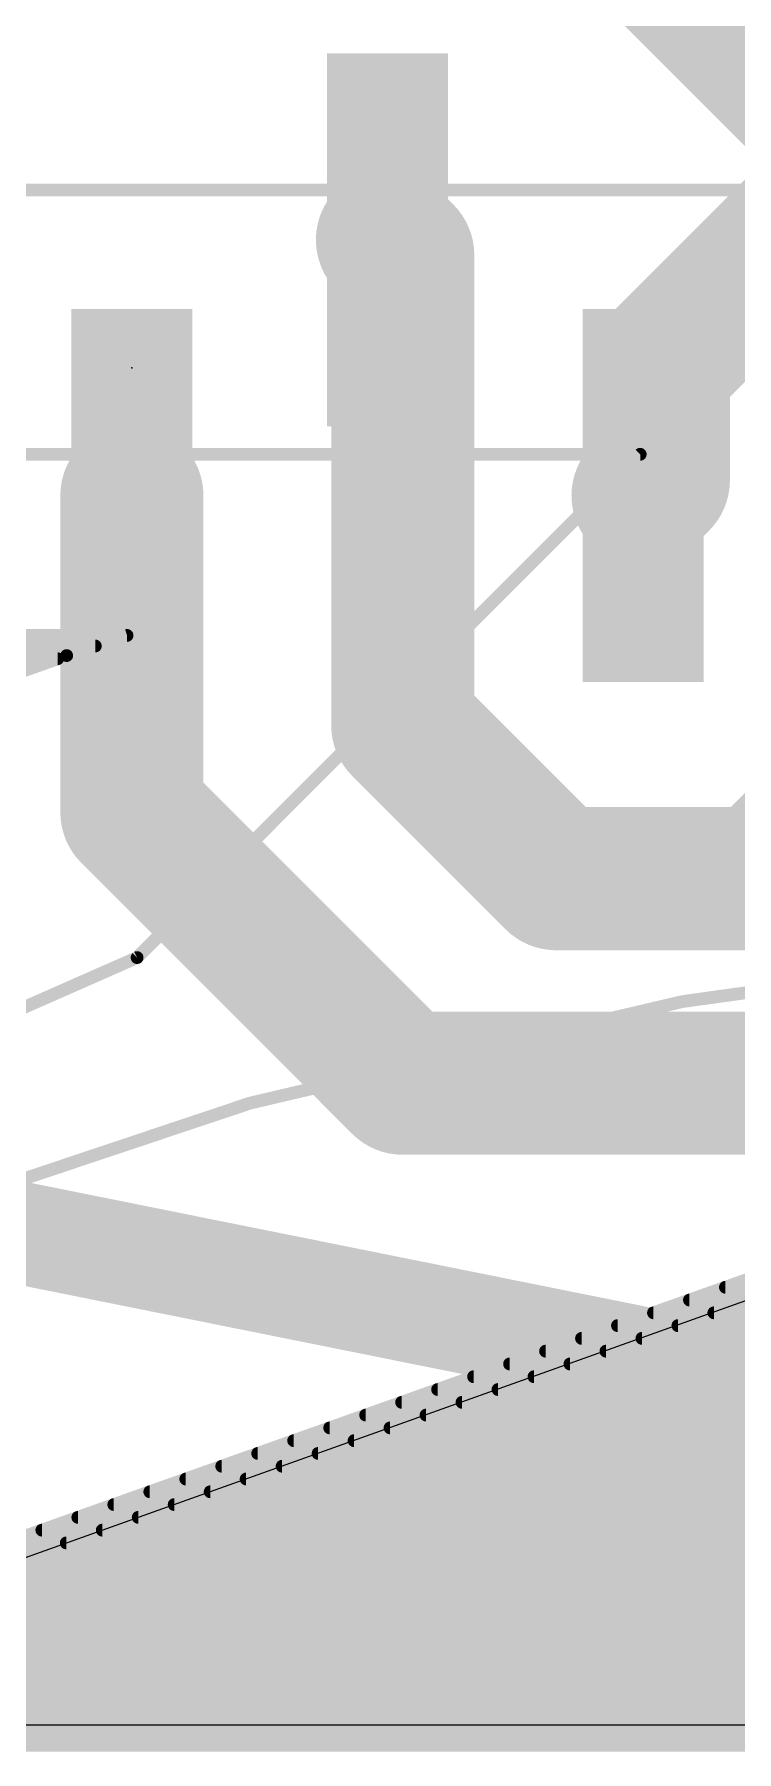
# Model space of a CAD drawing. Extents: x 0 to 82, y 0 to 110.
# Drawn here: x 24.28 to 31.26, y 41.11 to 58.17 of the extents above; entities that cross this region are included whole.
import ezdxf

# ---------------------------------------------------------------- set-up
doc = ezdxf.new("R2010")
doc.units = 0
for name, color, linetype in [('1', 22, 'CONTINUOUS'), ('16', 175, 'CONTINUOUS'), ('18', 82, 'CONTINUOUS'), ('21', 253, 'CONTINUOUS'), ('24', 7, 'CONTINUOUS'), ('29', 253, 'CONTINUOUS'), ('30', 253, 'CONTINUOUS'), ('31', 253, 'CONTINUOUS'), ('32', 253, 'CONTINUOUS')]:
    doc.layers.add(name, color=color, linetype=linetype)

# ---------------------------------------------------------------- blocks, each defined once
blk = doc.blocks.new('RECT')
blk.add_solid([(-0.5, -0.5), (0.5, -0.5), (-0.5, 0.5), (0.5, 0.5)])
blk = doc.blocks.new('ROUNDV')
at = {"const_width": 0.5}
blk.add_lwpolyline([(0, -0.25, 1), (0, 0.25, 1), (0, -0.25)], format="xyb", dxfattribs=at)

msp = doc.modelspace()

# ---------------------------------------------------------------- linework, layer by layer
at = {"layer": '1'}
for p, q in [((20.8983, 41.8685), (37.75, 47.875)), ((37.75, 41.375), (20.9828, 41.375))]:
    msp.add_line(p, q, dxfattribs=at)
at = {"layer": '1', "const_width": 1.4224}
msp.add_lwpolyline([(32.512, 50.8), (31.496, 49.784)], dxfattribs=at)
at = {"layer": '1'}
for points, const_width in [([(31.2446, 50.0354, 1), (31.7474, 49.5326)], 0.7112), ([(24.892, 42.164, 0.0825), (36.9, 44.475)], 1.016), ([(24.8855, 42.4179, 1), (24.8985, 41.9101)], 0.508)]:
    msp.add_lwpolyline(points, format="xyb", dxfattribs=dict(at, const_width=const_width))
at = {"layer": '16'}
for points, const_width in [([(29.972, 59.436), (32.512, 56.896)], 1.4224), ([(32.512, 56.896), (30.48, 54.864)], 1.4224), ([(27.94, 55.978), (27.788, 56.13)], 1.4224), ([(27.94, 54.864), (27.94, 55.978)], 1.4224), ([(27.94, 51.308), (27.94, 54.864)], 1.4224), ([(30.48, 54.864), (30.48, 53.742)], 1.4224), ([(30.48, 53.742), (30.328, 53.59)], 1.4224), ([(25.248, 53.59), (25.248, 50.444)], 1.4224), ([(29.464, 49.784), (27.94, 51.308)], 1.4224), ([(25.248, 50.444), (27.94, 47.752)], 1.4224), ([(31.496, 49.784), (29.464, 49.784)], 1.4224), ([(41, 42.875), (11.684, 48.768)], 1.016), ([(27.94, 47.752), (33.122, 47.752)], 1.4224), ([(14.551, 41.9), (24.892, 42.164)], 1.016)]:
    msp.add_lwpolyline(points, dxfattribs=dict(at, const_width=const_width))
for points, const_width in [([(28.0394, 56.3814, 1), (27.5366, 55.8786)], 0.7112), ([(28.2956, 55.978, 1), (27.5844, 55.978)], 0.7112), ([(27.6886, 55.7266, 1), (28.1914, 56.2294)], 0.7112), ([(28.2956, 54.864, 1), (27.5844, 54.864)], 0.7112), ([(30.8356, 54.864, 1), (30.1244, 54.864)], 0.7112), ([(30.2286, 55.1154, 1), (30.7314, 54.6126)], 0.7112), ([(27.5844, 54.864, 1), (28.2956, 54.864)], 0.7112), ([(30.7314, 53.4906, 1), (30.2286, 53.9934)], 0.7112), ([(25.6036, 53.59, 1), (24.8924, 53.59)], 0.7112), ([(30.0766, 53.8414, 1), (30.5794, 53.3386)], 0.7112), ([(30.1244, 53.742, 1), (30.8356, 53.742)], 0.7112), ([(28.1914, 51.5594, 1), (27.6886, 51.0566)], 0.7112), ([(27.5844, 51.308, 1), (28.2956, 51.308)], 0.7112), ([(25.4994, 50.6954, 1), (24.9966, 50.1926)], 0.7112), ([(24.8924, 50.444, 1), (25.6036, 50.444)], 0.7112), ([(29.464, 50.1396, 1), (29.464, 49.4284)], 0.7112), ([(29.2126, 49.5326, 1), (29.7154, 50.0354)], 0.7112), ([(31.496, 49.4284, 1), (31.496, 50.1396)], 0.7112), ([(27.94, 48.1076, 1), (27.94, 47.3964)], 0.7112), ([(27.6886, 47.5006, 1), (28.1914, 48.0034)], 0.7112), ([(24.8985, 41.9101, 1), (24.8855, 42.4179)], 0.508)]:
    msp.add_lwpolyline(points, format="xyb", dxfattribs=dict(at, const_width=const_width))
at = {"layer": '21', "const_width": 0.127}
for points in [[(12.325, 56.625), (38.625, 56.625)], [(30.3, 54), (4, 54)], [(25.3, 49), (30.3, 54)]]:
    msp.add_lwpolyline(points, dxfattribs=at)
at = {"layer": '21'}
for points, const_width in [([(30.3225, 53.9775, 1), (30.2775, 54.0225)], 0.0635), ([(30.3, 53.9682, 1), (30.3, 54.0318)], 0.0635), ([(39.5, 49.375, 0.1158), (18.2, 44.375)], 0.127), ([(4, 44, 0.1158), (25.3, 49)], 0.127), ([(25.2775, 49.0225, 1), (25.3225, 48.9775)], 0.0635), ([(25.3141, 48.9716, 1), (25.2859, 49.0284)], 0.0635)]:
    msp.add_lwpolyline(points, format="xyb", dxfattribs=dict(at, const_width=const_width))
at = {"layer": '24'}
msp.add_point((25.248, 54.86), dxfattribs=at)
at = {"layer": '29', "const_width": 0.127}
for points in [[(25.2, 52.2), (5.5, 52.2)], [(24.6, 52), (25.2, 52.2)], [(24.885, 52.095), (5.5, 52.095)], [(6.3, 45.5), (24.6, 52)], [(24.5099, 51.968), (5.5, 51.968)], [(37.2, 47.875), (18.9, 41.375)], [(31.1469, 45.725), (38, 45.725)], [(30.7894, 45.598), (38, 45.598)], [(30.0743, 45.344), (38, 45.344)], [(30.4318, 45.471), (38, 45.471)], [(29.7167, 45.217), (38, 45.217)], [(29.3592, 45.09), (38, 45.09)], [(28.644, 44.836), (38, 44.836)], [(29.0016, 44.963), (38, 44.963)], [(28.2865, 44.709), (38, 44.709)], [(27.9289, 44.582), (38, 44.582)], [(27.2138, 44.328), (38, 44.328)], [(27.5714, 44.455), (38, 44.455)], [(26.8563, 44.201), (38, 44.201)], [(26.4987, 44.074), (38, 44.074)], [(25.7836, 43.82), (38, 43.82)], [(26.1412, 43.947), (38, 43.947)], [(25.4261, 43.693), (38, 43.693)], [(25.0685, 43.566), (38, 43.566)], [(24.3534, 43.312), (38, 43.312)], [(24.711, 43.439), (38, 43.439)], [(23.9958, 43.185), (38, 43.185)], [(23.2807, 42.931), (38, 42.931)], [(23.6383, 43.058), (38, 43.058)], [(22.9232, 42.804), (38, 42.804)], [(22.5656, 42.677), (38, 42.677)], [(21.8505, 42.423), (38, 42.423)], [(22.2081, 42.55), (38, 42.55)], [(21.493, 42.296), (38, 42.296)], [(21.1354, 42.169), (38, 42.169)], [(20.4203, 41.915), (38, 41.915)], [(20.7779, 42.042), (38, 42.042)], [(20.0628, 41.788), (38, 41.788)], [(19.7052, 41.661), (38, 41.661)], [(18.9901, 41.407), (38, 41.407)], [(19.3476, 41.534), (38, 41.534)], [(18.615, 41.28), (38, 41.28)], [(18.3, 41.175), (38, 41.175)]]:
    msp.add_lwpolyline(points, dxfattribs=at)
at = {"layer": '29', "const_width": 0.0635}
for points in [[(25.21, 52.1699, 1), (25.19, 52.2301)], [(25.2, 52.1683, 1), (25.2, 52.2318)], [(24.59, 52.0301, 1), (24.61, 51.9699)], [(24.6106, 51.9701, 1), (24.5894, 52.0299)], [(24.885, 52.0633, 1), (24.885, 52.1268)], [(24.5099, 51.9363, 1), (24.5099, 51.9998)], [(31.1469, 45.7568, 1), (31.1469, 45.6932)], [(30.7894, 45.6298, 1), (30.7894, 45.5662)], [(30.0743, 45.3758, 1), (30.0743, 45.3122)], [(30.4318, 45.5028, 1), (30.4318, 45.4393)], [(29.7167, 45.2488, 1), (29.7167, 45.1852)], [(29.3592, 45.1218, 1), (29.3592, 45.0583)], [(28.644, 44.8678, 1), (28.644, 44.8043)], [(29.0016, 44.9948, 1), (29.0016, 44.9312)], [(28.2865, 44.7408, 1), (28.2865, 44.6773)], [(27.9289, 44.6138, 1), (27.9289, 44.5502)], [(27.2138, 44.3598, 1), (27.2138, 44.2963)], [(27.5714, 44.4868, 1), (27.5714, 44.4233)], [(26.8563, 44.2328, 1), (26.8563, 44.1692)], [(26.4987, 44.1058, 1), (26.4987, 44.0423)], [(25.7836, 43.8518, 1), (25.7836, 43.7882)], [(26.1412, 43.9788, 1), (26.1412, 43.9153)], [(25.4261, 43.7248, 1), (25.4261, 43.6613)], [(25.0685, 43.5978, 1), (25.0685, 43.5343)], [(24.3534, 43.3438, 1), (24.3534, 43.2803)], [(24.711, 43.4708, 1), (24.711, 43.4072)]]:
    msp.add_lwpolyline(points, format="xyb", dxfattribs=at)
at = {"layer": '31', "const_width": 0.127}
for points in [[(37.8, 47.875), (19.5, 41.375)], [(30.6743, 45.344), (37.8, 45.344)], [(31.0318, 45.471), (37.8, 45.471)], [(30.3167, 45.217), (37.8, 45.217)], [(29.9592, 45.09), (37.8, 45.09)], [(29.244, 44.836), (37.8, 44.836)], [(29.6016, 44.963), (37.8, 44.963)], [(28.8865, 44.709), (37.8, 44.709)], [(28.5289, 44.582), (37.8, 44.582)], [(27.8138, 44.328), (37.8, 44.328)], [(28.1714, 44.455), (37.8, 44.455)], [(27.4563, 44.201), (37.8, 44.201)], [(27.0987, 44.074), (37.8, 44.074)], [(26.3836, 43.82), (37.8, 43.82)], [(26.7412, 43.947), (37.8, 43.947)], [(26.0261, 43.693), (37.8, 43.693)], [(25.6685, 43.566), (37.8, 43.566)], [(24.9534, 43.312), (37.8, 43.312)], [(25.311, 43.439), (37.8, 43.439)], [(24.5958, 43.185), (37.8, 43.185)], [(23.8807, 42.931), (37.8, 42.931)], [(24.2383, 43.058), (37.8, 43.058)], [(23.5232, 42.804), (37.8, 42.804)], [(23.1656, 42.677), (37.8, 42.677)], [(22.4505, 42.423), (37.8, 42.423)], [(22.8081, 42.55), (37.8, 42.55)], [(22.093, 42.296), (37.8, 42.296)], [(21.7354, 42.169), (37.8, 42.169)], [(21.0203, 41.915), (37.8, 41.915)], [(21.3779, 42.042), (37.8, 42.042)], [(20.6628, 41.788), (37.8, 41.788)], [(20.3052, 41.661), (37.8, 41.661)], [(19.5901, 41.407), (37.8, 41.407)], [(19.9476, 41.534), (37.8, 41.534)], [(19.5, 41.375), (37.8, 41.375)]]:
    msp.add_lwpolyline(points, dxfattribs=at)
at = {"layer": '31', "const_width": 0.0635}
for points in [[(30.6743, 45.3758, 1), (30.6743, 45.3122)], [(31.0318, 45.5028, 1), (31.0318, 45.4393)], [(30.3167, 45.2488, 1), (30.3167, 45.1852)], [(29.9592, 45.1218, 1), (29.9592, 45.0583)], [(29.244, 44.8678, 1), (29.244, 44.8043)], [(29.6016, 44.9948, 1), (29.6016, 44.9312)], [(28.8865, 44.7408, 1), (28.8865, 44.6773)], [(28.5289, 44.6138, 1), (28.5289, 44.5502)], [(27.8138, 44.3598, 1), (27.8138, 44.2963)], [(28.1714, 44.4868, 1), (28.1714, 44.4233)], [(27.4563, 44.2328, 1), (27.4563, 44.1692)], [(27.0987, 44.1058, 1), (27.0987, 44.0423)], [(26.3836, 43.8518, 1), (26.3836, 43.7882)], [(26.7412, 43.9788, 1), (26.7412, 43.9153)], [(26.0261, 43.7248, 1), (26.0261, 43.6613)], [(25.6685, 43.5978, 1), (25.6685, 43.5343)], [(24.9534, 43.3438, 1), (24.9534, 43.2803)], [(25.311, 43.4708, 1), (25.311, 43.4072)], [(24.5958, 43.2168, 1), (24.5958, 43.1532)]]:
    msp.add_lwpolyline(points, format="xyb", dxfattribs=at)

# ---------------------------------------------------------------- block references
at = {"layer": '16', "yscale": 3.5}
for p in [(27.788, 56.13), (25.248, 53.59), (30.328, 53.59)]:
    msp.add_blockref('RECT', p, dxfattribs=at)
at = {"layer": '18', "xscale": 1.0064, "yscale": 1.0064}
for p in [(31.496, 49.784), (31.496, 49.784), (24.892, 42.164), (24.892, 42.164)]:
    msp.add_blockref('ROUNDV', p, dxfattribs=at)
at = {"layer": '29', "xscale": 1.2096, "yscale": 1.2096}
for p in [(31.496, 49.784), (24.892, 42.164)]:
    msp.add_blockref('ROUNDV', p, dxfattribs=at)
at = {"layer": '30'}
for name, p, xscale, yscale in [('RECT', (27.788, 56.13), 1.2032, 3.7032), ('RECT', (25.248, 53.59), 1.2032, 3.7032), ('RECT', (30.328, 53.59), 1.2032, 3.7032), ('ROUNDV', (31.496, 49.784), 1.2096, 1.2096), ('ROUNDV', (24.892, 42.164), 1.2096, 1.2096)]:
    msp.add_blockref(name, p, dxfattribs=dict(at, xscale=xscale, yscale=yscale))
at = {"layer": '32', "yscale": 3.5}
for p in [(27.788, 56.13), (25.248, 53.59), (30.328, 53.59)]:
    msp.add_blockref('RECT', p, dxfattribs=at)

doc.saveas('drawing.dxf')
